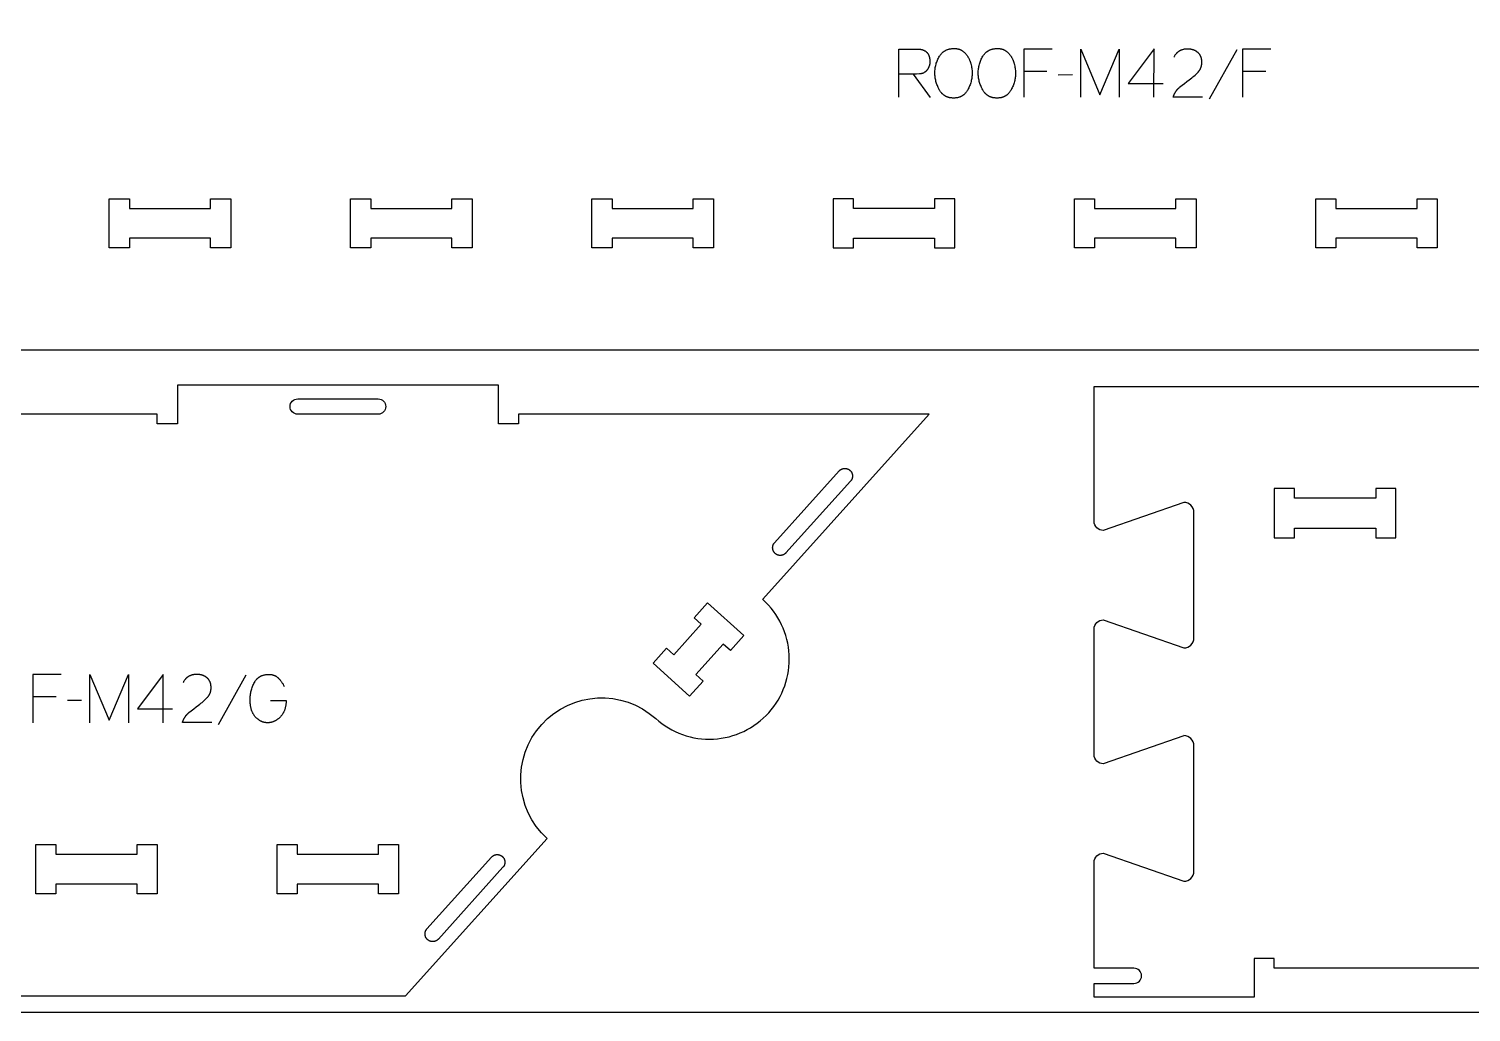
# Model space of a CAD drawing. Extents: x -10701 to -7518, y -84343 to -75479.
# Drawn here: x -9891 to -8994, y -80043 to -79432 of the extents above; entities that cross this region are included whole.
import ezdxf

# ---------------------------------------------------------------- set-up
doc = ezdxf.new("R2010")
doc.units = 0
for name, color, linetype in [('0_SHEET_SPRUCEPLY_2440X122', 1, 'CONTINUOUS'), ('1_ANYTOOL_1MMDEEP_LABELS_S', 2, 'CONTINUOUS'), ('3_ANYTOOL_CUTTHROUGH_INSID', 4, 'CONTINUOUS'), ('4_ANYTOOL_CUTTHROUGH_OUTSI', 5, 'CONTINUOUS')]:
    doc.layers.add(name, color=color, linetype=linetype)

msp = doc.modelspace()

# ---------------------------------------------------------------- linework, layer by layer
at = {"layer": '0_SHEET_SPRUCEPLY_2440X122'}
msp.add_lwpolyline([(-10329.71, -78822.96), (-10329.71, -80042.96), (-7889.71, -80042.96), (-7889.71, -78822.96)], close=True, dxfattribs=at)
at = {"layer": '1_ANYTOOL_1MMDEEP_LABELS_S'}
for points in [[(-9349.8, -79474.46), (-9349.8, -79444.46), (-9338.44, -79444.46), (-9337.95, -79444.46), (-9337.48, -79444.49), (-9337.24, -79444.51), (-9337.02, -79444.53), (-9336.79, -79444.55), (-9336.57, -79444.58), (-9336.36, -79444.61), (-9336.14, -79444.65), (-9335.94, -79444.69), (-9335.73, -79444.73), (-9335.53, -79444.78), (-9335.34, -79444.83), (-9335.14, -79444.89), (-9334.95, -79444.95), (-9334.77, -79445.01), (-9334.59, -79445.08), (-9334.41, -79445.15), (-9334.24, -79445.22), (-9334.07, -79445.3), (-9333.9, -79445.38), (-9333.74, -79445.47), (-9333.58, -79445.56), (-9333.43, -79445.65), (-9333.28, -79445.75), (-9333.13, -79445.85), (-9332.99, -79445.96), (-9332.85, -79446.07), (-9332.72, -79446.18), (-9332.59, -79446.3), (-9332.46, -79446.42), (-9332.34, -79446.54), (-9332.22, -79446.67), (-9332.11, -79446.8), (-9332, -79446.94), (-9331.89, -79447.08), (-9331.79, -79447.22), (-9331.69, -79447.37), (-9331.59, -79447.52), (-9331.5, -79447.68), (-9331.41, -79447.83), (-9331.33, -79448), (-9331.25, -79448.16), (-9331.17, -79448.33), (-9331.1, -79448.51), (-9331.03, -79448.69), (-9330.97, -79448.87), (-9330.91, -79449.05), (-9330.85, -79449.24), (-9330.8, -79449.44), (-9330.75, -79449.63), (-9330.71, -79449.84), (-9330.66, -79450.04), (-9330.63, -79450.25), (-9330.59, -79450.46), (-9330.57, -79450.68), (-9330.54, -79450.9), (-9330.52, -79451.12), (-9330.5, -79451.35), (-9330.48, -79451.82), (-9330.47, -79452.3), (-9330.47, -79452.48), (-9330.48, -79452.65), (-9330.49, -79452.83), (-9330.5, -79453), (-9330.51, -79453.17), (-9330.53, -79453.34), (-9330.56, -79453.52), (-9330.58, -79453.68), (-9330.61, -79453.85), (-9330.64, -79454.02), (-9330.68, -79454.19), (-9330.72, -79454.36), (-9330.76, -79454.52), (-9330.81, -79454.68), (-9330.86, -79454.85), (-9330.91, -79455.01), (-9330.97, -79455.17), (-9331.03, -79455.33), (-9331.1, -79455.49), (-9331.16, -79455.65), (-9331.24, -79455.81), (-9331.31, -79455.97), (-9331.39, -79456.12), (-9331.47, -79456.28), (-9331.56, -79456.43), (-9331.64, -79456.59), (-9331.74, -79456.74), (-9331.83, -79456.89), (-9331.93, -79457.04), (-9332.03, -79457.19), (-9332.14, -79457.34), (-9332.25, -79457.49), (-9332.36, -79457.63), (-9332.48, -79457.77), (-9332.59, -79457.91), (-9332.71, -79458.04), (-9332.83, -79458.17), (-9332.96, -79458.29), (-9333.09, -79458.41), (-9333.21, -79458.52), (-9333.35, -79458.63), (-9333.48, -79458.74), (-9333.62, -79458.84), (-9333.75, -79458.93), (-9333.9, -79459.03), (-9334.04, -79459.11), (-9334.18, -79459.2), (-9334.33, -79459.28), (-9334.48, -79459.35), (-9334.64, -79459.42), (-9334.79, -79459.48), (-9334.95, -79459.54), (-9335.11, -79459.6), (-9335.27, -79459.65), (-9335.44, -79459.7), (-9335.6, -79459.74), (-9335.77, -79459.78), (-9335.95, -79459.82), (-9336.12, -79459.85), (-9336.3, -79459.87), (-9336.48, -79459.89), (-9336.66, -79459.91), (-9336.84, -79459.92), (-9338.76, -79459.99), (-9340.8, -79460.01), (-9349.76, -79460.01)], [(-9254.53, -79444.46), (-9272.18, -79444.46), (-9272.18, -79474.46)], [(-9236.74, -79474.46), (-9236.74, -79444.46), (-9224.74, -79472.83), (-9212.74, -79444.59), (-9212.74, -79474.46)], [(-9191.18, -79474.46), (-9191.14, -79444.41), (-9207.17, -79465.8)], [(-9160.97, -79474.41), (-9179.27, -79474.37), (-9179.12, -79473.92), (-9179.05, -79473.69), (-9178.96, -79473.47), (-9178.88, -79473.25), (-9178.79, -79473.03), (-9178.7, -79472.82), (-9178.6, -79472.6), (-9178.5, -79472.39), (-9178.4, -79472.19), (-9178.29, -79471.98), (-9178.18, -79471.78), (-9178.06, -79471.58), (-9177.95, -79471.38), (-9177.83, -79471.18), (-9177.7, -79470.99), (-9177.57, -79470.8), (-9177.44, -79470.61), (-9177.3, -79470.43), (-9177.17, -79470.24), (-9177.02, -79470.06), (-9176.88, -79469.88), (-9176.73, -79469.7), (-9176.57, -79469.53), (-9176.42, -79469.36), (-9176.26, -79469.19), (-9176.09, -79469.02), (-9175.93, -79468.86), (-9175.75, -79468.69), (-9175.58, -79468.53), (-9175.22, -79468.22), (-9173.74, -79467), (-9172.25, -79465.82), (-9170.74, -79464.66), (-9169.22, -79463.53), (-9168.46, -79462.97), (-9167.73, -79462.4), (-9167.02, -79461.82), (-9166.33, -79461.24), (-9165.67, -79460.64), (-9165.02, -79460.04), (-9164.4, -79459.43), (-9163.8, -79458.81), (-9163.65, -79458.66), (-9163.51, -79458.5), (-9163.38, -79458.34), (-9163.25, -79458.17), (-9163.12, -79458.01), (-9163, -79457.84), (-9162.88, -79457.67), (-9162.77, -79457.5), (-9162.66, -79457.32), (-9162.56, -79457.15), (-9162.46, -79456.97), (-9162.36, -79456.79), (-9162.27, -79456.6), (-9162.19, -79456.42), (-9162.11, -79456.23), (-9162.03, -79456.04), (-9161.96, -79455.85), (-9161.89, -79455.65), (-9161.83, -79455.45), (-9161.77, -79455.26), (-9161.72, -79455.05), (-9161.67, -79454.85), (-9161.63, -79454.64), (-9161.59, -79454.43), (-9161.55, -79454.22), (-9161.52, -79454.01), (-9161.5, -79453.8), (-9161.48, -79453.58), (-9161.46, -79453.36), (-9161.45, -79453.14), (-9161.44, -79452.91), (-9161.44, -79452.69), (-9161.44, -79452.44), (-9161.45, -79452.19), (-9161.46, -79451.95), (-9161.48, -79451.71), (-9161.5, -79451.47), (-9161.53, -79451.24), (-9161.56, -79451.02), (-9161.6, -79450.79), (-9161.64, -79450.57), (-9161.69, -79450.36), (-9161.74, -79450.14), (-9161.8, -79449.94), (-9161.86, -79449.73), (-9161.93, -79449.53), (-9162, -79449.33), (-9162.07, -79449.14), (-9162.16, -79448.95), (-9162.24, -79448.76), (-9162.33, -79448.58), (-9162.43, -79448.4), (-9162.53, -79448.23), (-9162.64, -79448.06), (-9162.75, -79447.89), (-9162.86, -79447.73), (-9162.98, -79447.57), (-9163.11, -79447.41), (-9163.24, -79447.26), (-9163.38, -79447.11), (-9163.52, -79446.97), (-9163.66, -79446.83), (-9163.81, -79446.69), (-9163.97, -79446.56), (-9164.13, -79446.43), (-9164.29, -79446.3), (-9164.46, -79446.18), (-9164.62, -79446.07), (-9164.79, -79445.95), (-9164.96, -79445.84), (-9165.14, -79445.74), (-9165.32, -79445.64), (-9165.5, -79445.54), (-9165.68, -79445.45), (-9165.87, -79445.36), (-9166.05, -79445.28), (-9166.24, -79445.2), (-9166.44, -79445.12), (-9166.63, -79445.05), (-9166.83, -79444.98), (-9167.03, -79444.92), (-9167.23, -79444.86), (-9167.44, -79444.8), (-9167.65, -79444.75), (-9167.86, -79444.71), (-9168.07, -79444.66), (-9168.29, -79444.62), (-9168.51, -79444.59), (-9168.73, -79444.56), (-9168.96, -79444.53), (-9169.18, -79444.51), (-9169.41, -79444.49), (-9169.64, -79444.48), (-9169.88, -79444.47), (-9170.36, -79444.46), (-9170.72, -79444.46), (-9171.08, -79444.48), (-9171.44, -79444.5), (-9171.78, -79444.54), (-9172.12, -79444.58), (-9172.46, -79444.64), (-9172.78, -79444.7), (-9173.1, -79444.78), (-9173.42, -79444.86), (-9173.57, -79444.91), (-9173.73, -79444.96), (-9173.88, -79445.01), (-9174.03, -79445.06), (-9174.17, -79445.12), (-9174.32, -79445.17), (-9174.47, -79445.24), (-9174.61, -79445.3), (-9174.75, -79445.36), (-9174.89, -79445.43), (-9175.03, -79445.5), (-9175.17, -79445.58), (-9175.3, -79445.65), (-9175.43, -79445.73), (-9175.57, -79445.81), (-9175.7, -79445.9), (-9175.82, -79445.98), (-9175.95, -79446.07), (-9176.08, -79446.16), (-9176.2, -79446.26), (-9176.32, -79446.35), (-9176.44, -79446.45), (-9176.56, -79446.55), (-9176.68, -79446.65), (-9176.79, -79446.76), (-9176.91, -79446.87), (-9177.02, -79446.98), (-9177.13, -79447.09), (-9177.24, -79447.21), (-9177.35, -79447.33), (-9177.45, -79447.45), (-9177.56, -79447.57), (-9177.76, -79447.82), (-9177.96, -79448.09), (-9178.15, -79448.36), (-9178.33, -79448.65), (-9178.51, -79448.94), (-9178.68, -79449.24), (-9178.84, -79449.56)], [(-9139.76, -79444.93), (-9156.94, -79475.7)], [(-9118.5, -79444.46), (-9136.16, -79444.46), (-9136.16, -79474.46)], [(-9257.7, -79458.43), (-9272.18, -79458.43)], [(-9121.67, -79458.43), (-9136.16, -79458.43)], [(-9340.8, -79460.01), (-9330.34, -79474.5)], [(-9241.88, -79460.57), (-9250.67, -79460.66)], [(-9207.17, -79465.8), (-9185.4, -79465.8)], [(-9870.37, -79833.09), (-9888.03, -79833.09), (-9888.03, -79863.09)], [(-9852.58, -79863.09), (-9852.58, -79833.09), (-9840.58, -79861.46), (-9828.58, -79833.22), (-9828.58, -79863.09)], [(-9807.03, -79863.09), (-9806.98, -79833.04), (-9823.01, -79854.43)], [(-9776.81, -79863.04), (-9795.11, -79863), (-9794.97, -79862.55), (-9794.89, -79862.32), (-9794.81, -79862.1), (-9794.72, -79861.88), (-9794.63, -79861.66), (-9794.54, -79861.45), (-9794.44, -79861.24), (-9794.34, -79861.03), (-9794.24, -79860.82), (-9794.13, -79860.61), (-9794.02, -79860.41), (-9793.91, -79860.21), (-9793.79, -79860.01), (-9793.67, -79859.81), (-9793.54, -79859.62), (-9793.41, -79859.43), (-9793.28, -79859.24), (-9793.15, -79859.06), (-9793.01, -79858.87), (-9792.87, -79858.69), (-9792.72, -79858.51), (-9792.57, -79858.33), (-9792.42, -79858.16), (-9792.26, -79857.99), (-9792.1, -79857.82), (-9791.94, -79857.65), (-9791.77, -79857.49), (-9791.6, -79857.32), (-9791.42, -79857.16), (-9791.06, -79856.85), (-9789.59, -79855.63), (-9788.09, -79854.45), (-9786.59, -79853.29), (-9785.06, -79852.16), (-9784.31, -79851.6), (-9783.57, -79851.03), (-9782.86, -79850.45), (-9782.18, -79849.87), (-9781.51, -79849.27), (-9780.86, -79848.67), (-9780.24, -79848.06), (-9779.64, -79847.44), (-9779.5, -79847.29), (-9779.36, -79847.13), (-9779.22, -79846.97), (-9779.09, -79846.81), (-9778.96, -79846.64), (-9778.84, -79846.47), (-9778.72, -79846.3), (-9778.61, -79846.13), (-9778.5, -79845.96), (-9778.4, -79845.78), (-9778.3, -79845.6), (-9778.2, -79845.42), (-9778.12, -79845.23), (-9778.03, -79845.05), (-9777.95, -79844.86), (-9777.87, -79844.67), (-9777.8, -79844.48), (-9777.74, -79844.28), (-9777.67, -79844.09), (-9777.62, -79843.89), (-9777.56, -79843.68), (-9777.51, -79843.48), (-9777.47, -79843.27), (-9777.43, -79843.07), (-9777.4, -79842.85), (-9777.37, -79842.64), (-9777.34, -79842.43), (-9777.32, -79842.21), (-9777.3, -79841.99), (-9777.29, -79841.77), (-9777.29, -79841.54), (-9777.28, -79841.32), (-9777.29, -79841.07), (-9777.29, -79840.82), (-9777.31, -79840.58), (-9777.32, -79840.34), (-9777.35, -79840.1), (-9777.37, -79839.87), (-9777.41, -79839.65), (-9777.44, -79839.42), (-9777.48, -79839.2), (-9777.53, -79838.99), (-9777.58, -79838.77), (-9777.64, -79838.57), (-9777.7, -79838.36), (-9777.77, -79838.16), (-9777.84, -79837.96), (-9777.92, -79837.77), (-9778, -79837.58), (-9778.08, -79837.39), (-9778.18, -79837.21), (-9778.27, -79837.03), (-9778.37, -79836.86), (-9778.48, -79836.69), (-9778.59, -79836.52), (-9778.71, -79836.36), (-9778.83, -79836.2), (-9778.95, -79836.04), (-9779.08, -79835.89), (-9779.22, -79835.74), (-9779.36, -79835.6), (-9779.51, -79835.46), (-9779.66, -79835.32), (-9779.81, -79835.19), (-9779.97, -79835.06), (-9780.13, -79834.93), (-9780.3, -79834.81), (-9780.47, -79834.7), (-9780.64, -79834.58), (-9780.81, -79834.47), (-9780.98, -79834.37), (-9781.16, -79834.27), (-9781.34, -79834.17), (-9781.52, -79834.08), (-9781.71, -79833.99), (-9781.9, -79833.91), (-9782.09, -79833.83), (-9782.28, -79833.75), (-9782.48, -79833.68), (-9782.67, -79833.61), (-9782.87, -79833.55), (-9783.08, -79833.49), (-9783.28, -79833.43), (-9783.49, -79833.38), (-9783.7, -79833.34), (-9783.92, -79833.29), (-9784.13, -79833.25), (-9784.35, -79833.22), (-9784.57, -79833.19), (-9784.8, -79833.16), (-9785.03, -79833.14), (-9785.25, -79833.12), (-9785.49, -79833.11), (-9785.72, -79833.1), (-9786.2, -79833.09), (-9786.56, -79833.09), (-9786.92, -79833.11), (-9787.28, -79833.13), (-9787.62, -79833.17), (-9787.97, -79833.21), (-9788.3, -79833.27), (-9788.63, -79833.33), (-9788.95, -79833.41), (-9789.26, -79833.49), (-9789.42, -79833.54), (-9789.57, -79833.59), (-9789.72, -79833.64), (-9789.87, -79833.69), (-9790.02, -79833.75), (-9790.16, -79833.8), (-9790.31, -79833.87), (-9790.45, -79833.93), (-9790.59, -79834), (-9790.73, -79834.06), (-9790.87, -79834.13), (-9791.01, -79834.21), (-9791.14, -79834.28), (-9791.28, -79834.36), (-9791.41, -79834.44), (-9791.54, -79834.53), (-9791.67, -79834.61), (-9791.79, -79834.7), (-9791.92, -79834.79), (-9792.04, -79834.89), (-9792.17, -79834.98), (-9792.29, -79835.08), (-9792.4, -79835.18), (-9792.52, -79835.28), (-9792.64, -79835.39), (-9792.75, -79835.5), (-9792.86, -79835.61), (-9792.97, -79835.72), (-9793.08, -79835.84), (-9793.19, -79835.96), (-9793.3, -79836.08), (-9793.4, -79836.2), (-9793.6, -79836.45), (-9793.8, -79836.72), (-9793.99, -79836.99), (-9794.17, -79837.28), (-9794.35, -79837.57), (-9794.52, -79837.87), (-9794.68, -79838.19)], [(-9755.6, -79833.56), (-9772.78, -79864.33)], [(-9740.38, -79849.29), (-9730.61, -79849.33), (-9730.65, -79850.16), (-9730.71, -79850.96), (-9730.75, -79851.35), (-9730.8, -79851.74), (-9730.85, -79852.12), (-9730.91, -79852.49), (-9730.98, -79852.86), (-9731.05, -79853.22), (-9731.13, -79853.58), (-9731.21, -79853.92), (-9731.31, -79854.27), (-9731.41, -79854.6), (-9731.51, -79854.93), (-9731.63, -79855.26), (-9731.74, -79855.57), (-9731.87, -79855.88), (-9732, -79856.19), (-9732.14, -79856.49), (-9732.29, -79856.78), (-9732.44, -79857.06), (-9732.6, -79857.34), (-9732.76, -79857.62), (-9732.93, -79857.88), (-9733.11, -79858.14), (-9733.3, -79858.4), (-9733.49, -79858.64), (-9733.69, -79858.89), (-9733.89, -79859.12), (-9734.1, -79859.35), (-9734.32, -79859.57), (-9734.54, -79859.79), (-9734.76, -79860), (-9734.99, -79860.2), (-9735.21, -79860.4), (-9735.44, -79860.59), (-9735.67, -79860.77), (-9735.9, -79860.94), (-9736.13, -79861.11), (-9736.36, -79861.28), (-9736.59, -79861.43), (-9736.82, -79861.58), (-9737.06, -79861.72), (-9737.3, -79861.86), (-9737.53, -79861.98), (-9737.77, -79862.11), (-9738.01, -79862.22), (-9738.25, -79862.33), (-9738.49, -79862.43), (-9738.74, -79862.52), (-9738.98, -79862.61), (-9739.23, -79862.69), (-9739.48, -79862.76), (-9739.72, -79862.83), (-9739.97, -79862.89), (-9740.22, -79862.95), (-9740.48, -79862.99), (-9740.73, -79863.03), (-9740.98, -79863.07), (-9741.24, -79863.09), (-9741.5, -79863.11), (-9741.75, -79863.12), (-9742.01, -79863.13), (-9742.27, -79863.13), (-9742.53, -79863.12), (-9742.79, -79863.11), (-9743.04, -79863.09), (-9743.29, -79863.06), (-9743.55, -79863.02), (-9743.8, -79862.98), (-9744.05, -79862.93), (-9744.29, -79862.87), (-9744.54, -79862.81), (-9744.78, -79862.73), (-9745.03, -79862.66), (-9745.27, -79862.57), (-9745.51, -79862.48), (-9745.75, -79862.38), (-9745.99, -79862.27), (-9746.22, -79862.16), (-9746.46, -79862.04), (-9746.69, -79861.91), (-9746.92, -79861.78), (-9747.16, -79861.64), (-9747.38, -79861.49), (-9747.61, -79861.33), (-9747.84, -79861.17), (-9748.06, -79861), (-9748.29, -79860.82), (-9748.51, -79860.64), (-9748.73, -79860.45), (-9748.95, -79860.25), (-9749.17, -79860.05), (-9749.38, -79859.84), (-9749.6, -79859.62), (-9749.81, -79859.39), (-9750.01, -79859.16), (-9750.21, -79858.92), (-9750.4, -79858.67), (-9750.59, -79858.41), (-9750.76, -79858.15), (-9750.93, -79857.87), (-9751.1, -79857.59), (-9751.26, -79857.31), (-9751.41, -79857.01), (-9751.55, -79856.71), (-9751.69, -79856.4), (-9751.82, -79856.08), (-9751.94, -79855.76), (-9752.06, -79855.42), (-9752.17, -79855.08), (-9752.27, -79854.74), (-9752.37, -79854.38), (-9752.46, -79854.02), (-9752.54, -79853.65), (-9752.62, -79853.27), (-9752.69, -79852.88), (-9752.76, -79852.49), (-9752.81, -79852.09), (-9752.86, -79851.68), (-9752.91, -79851.26), (-9752.97, -79850.41), (-9753.01, -79849.52), (-9753.03, -79848.6), (-9753.02, -79847.92), (-9752.99, -79847.25), (-9752.93, -79846.58), (-9752.86, -79845.91), (-9752.77, -79845.24), (-9752.65, -79844.58), (-9752.51, -79843.92), (-9752.36, -79843.26), (-9752.18, -79842.61), (-9751.98, -79841.96), (-9751.76, -79841.31), (-9751.52, -79840.67), (-9751.26, -79840.03), (-9750.98, -79839.39), (-9750.67, -79838.75), (-9750.35, -79838.12), (-9750.18, -79837.81), (-9750, -79837.51), (-9749.81, -79837.22), (-9749.62, -79836.94), (-9749.42, -79836.67), (-9749.32, -79836.54), (-9749.22, -79836.41), (-9749.11, -79836.29), (-9749, -79836.16), (-9748.89, -79836.04), (-9748.78, -79835.92), (-9748.67, -79835.8), (-9748.55, -79835.69), (-9748.44, -79835.58), (-9748.32, -79835.47), (-9748.2, -79835.36), (-9748.07, -79835.26), (-9747.95, -79835.15), (-9747.82, -79835.05), (-9747.7, -79834.96), (-9747.57, -79834.86), (-9747.44, -79834.77), (-9747.3, -79834.68), (-9747.17, -79834.59), (-9747.03, -79834.51), (-9746.89, -79834.43), (-9746.75, -79834.35), (-9746.61, -79834.27), (-9746.47, -79834.19), (-9746.32, -79834.12), (-9746.18, -79834.05), (-9746.03, -79833.98), (-9745.88, -79833.92), (-9745.72, -79833.86), (-9745.57, -79833.8), (-9745.41, -79833.74), (-9745.25, -79833.68), (-9744.93, -79833.58), (-9744.61, -79833.49), (-9744.27, -79833.4), (-9743.93, -79833.33), (-9743.58, -79833.26), (-9743.22, -79833.21), (-9742.86, -79833.17), (-9742.48, -79833.13), (-9742.11, -79833.11), (-9741.72, -79833.09), (-9741.33, -79833.09), (-9741.1, -79833.09), (-9740.88, -79833.1), (-9740.66, -79833.11), (-9740.45, -79833.12), (-9740.24, -79833.14), (-9740.02, -79833.17), (-9739.82, -79833.2), (-9739.61, -79833.23), (-9739.41, -79833.27), (-9739.21, -79833.31), (-9739.01, -79833.36), (-9738.82, -79833.41), (-9738.62, -79833.46), (-9738.44, -79833.52), (-9738.25, -79833.59), (-9738.06, -79833.66), (-9737.88, -79833.73), (-9737.7, -79833.81), (-9737.53, -79833.89), (-9737.35, -79833.97), (-9737.18, -79834.07), (-9737.02, -79834.16), (-9736.85, -79834.26), (-9736.69, -79834.37), (-9736.53, -79834.47), (-9736.37, -79834.59), (-9736.21, -79834.7), (-9736.06, -79834.83), (-9735.91, -79834.95), (-9735.76, -79835.08), (-9735.62, -79835.22), (-9735.48, -79835.36), (-9735.2, -79835.65), (-9734.93, -79835.94), (-9734.66, -79836.23), (-9734.4, -79836.53), (-9734.15, -79836.84), (-9733.91, -79837.15), (-9733.67, -79837.46), (-9733.44, -79837.78), (-9733.21, -79838.1), (-9732.99, -79838.43), (-9732.78, -79838.77), (-9732.57, -79839.1), (-9732.37, -79839.45), (-9732.18, -79839.79), (-9731.99, -79840.15), (-9731.81, -79840.5)], [(-9873.54, -79847.06), (-9888.03, -79847.06)], [(-9857.73, -79849.2), (-9866.51, -79849.29)], [(-9823.01, -79854.43), (-9801.24, -79854.43)]]:
    msp.add_lwpolyline(points, dxfattribs=at)
for points in [[(-9315.34, -79444.11), (-9314.97, -79444.12), (-9314.61, -79444.14), (-9314.25, -79444.17), (-9313.9, -79444.21), (-9313.73, -79444.23), (-9313.55, -79444.26), (-9313.39, -79444.29), (-9313.22, -79444.32), (-9313.05, -79444.36), (-9312.89, -79444.4), (-9312.73, -79444.44), (-9312.57, -79444.48), (-9312.41, -79444.53), (-9312.25, -79444.58), (-9312.1, -79444.64), (-9311.94, -79444.69), (-9311.79, -79444.75), (-9311.64, -79444.81), (-9311.49, -79444.88), (-9311.35, -79444.95), (-9311.2, -79445.02), (-9311.06, -79445.09), (-9310.92, -79445.17), (-9310.78, -79445.25), (-9310.64, -79445.33), (-9310.51, -79445.41), (-9310.37, -79445.5), (-9310.24, -79445.59), (-9309.98, -79445.78), (-9309.73, -79445.97), (-9309.48, -79446.18), (-9309.24, -79446.38), (-9309, -79446.59), (-9308.77, -79446.81), (-9308.55, -79447.04), (-9308.33, -79447.27), (-9308.12, -79447.51), (-9307.91, -79447.75), (-9307.71, -79448), (-9307.51, -79448.26), (-9307.32, -79448.52), (-9307.14, -79448.79), (-9306.96, -79449.06), (-9306.79, -79449.34), (-9306.63, -79449.63), (-9306.47, -79449.92), (-9306.31, -79450.21), (-9306.16, -79450.51), (-9306.02, -79450.81), (-9305.88, -79451.11), (-9305.75, -79451.42), (-9305.62, -79451.73), (-9305.5, -79452.05), (-9305.39, -79452.37), (-9305.28, -79452.69), (-9305.18, -79453.02), (-9305.08, -79453.35), (-9304.99, -79453.68), (-9304.9, -79454.02), (-9304.82, -79454.36), (-9304.67, -79455.04), (-9304.55, -79455.72), (-9304.44, -79456.38), (-9304.35, -79457.05), (-9304.29, -79457.7), (-9304.24, -79458.35), (-9304.21, -79458.99), (-9304.2, -79459.63), (-9304.21, -79460.27), (-9304.24, -79460.9), (-9304.3, -79461.54), (-9304.37, -79462.18), (-9304.47, -79462.82), (-9304.59, -79463.45), (-9304.73, -79464.09), (-9304.89, -79464.73), (-9305.07, -79465.37), (-9305.28, -79466), (-9305.51, -79466.64), (-9305.75, -79467.28), (-9306.02, -79467.92), (-9306.31, -79468.55), (-9306.63, -79469.19), (-9306.96, -79469.83), (-9307.14, -79470.14), (-9307.32, -79470.45), (-9307.51, -79470.74), (-9307.7, -79471.02), (-9307.9, -79471.3), (-9308.11, -79471.56), (-9308.32, -79471.82), (-9308.54, -79472.06), (-9308.66, -79472.18), (-9308.77, -79472.29), (-9308.89, -79472.41), (-9309, -79472.52), (-9309.12, -79472.63), (-9309.24, -79472.73), (-9309.36, -79472.84), (-9309.49, -79472.94), (-9309.61, -79473.03), (-9309.74, -79473.13), (-9309.86, -79473.22), (-9309.99, -79473.31), (-9310.12, -79473.4), (-9310.26, -79473.49), (-9310.39, -79473.57), (-9310.53, -79473.65), (-9310.66, -79473.73), (-9310.8, -79473.81), (-9310.94, -79473.88), (-9311.08, -79473.95), (-9311.23, -79474.02), (-9311.37, -79474.09), (-9311.52, -79474.15), (-9311.67, -79474.21), (-9311.81, -79474.27), (-9311.97, -79474.33), (-9312.12, -79474.38), (-9312.27, -79474.43), (-9312.59, -79474.53), (-9312.91, -79474.61), (-9313.23, -79474.68), (-9313.56, -79474.75), (-9313.9, -79474.8), (-9314.24, -79474.85), (-9314.6, -79474.88), (-9314.95, -79474.91), (-9315.32, -79474.92), (-9315.68, -79474.93), (-9316.07, -79474.92), (-9316.44, -79474.91), (-9316.81, -79474.88), (-9317.17, -79474.85), (-9317.53, -79474.8), (-9317.88, -79474.75), (-9318.22, -79474.68), (-9318.56, -79474.6), (-9318.89, -79474.52), (-9319.21, -79474.42), (-9319.37, -79474.37), (-9319.52, -79474.32), (-9319.68, -79474.26), (-9319.83, -79474.2), (-9319.99, -79474.14), (-9320.14, -79474.07), (-9320.29, -79474.01), (-9320.43, -79473.94), (-9320.58, -79473.86), (-9320.72, -79473.79), (-9320.86, -79473.71), (-9321, -79473.63), (-9321.14, -79473.55), (-9321.28, -79473.47), (-9321.42, -79473.38), (-9321.55, -79473.29), (-9321.68, -79473.2), (-9321.81, -79473.1), (-9321.94, -79473), (-9322.07, -79472.9), (-9322.19, -79472.8), (-9322.32, -79472.7), (-9322.44, -79472.59), (-9322.56, -79472.48), (-9322.68, -79472.36), (-9322.8, -79472.25), (-9322.91, -79472.13), (-9323.02, -79472.01), (-9323.14, -79471.89), (-9323.25, -79471.76), (-9323.46, -79471.51), (-9323.67, -79471.24), (-9323.88, -79470.96), (-9324.07, -79470.67), (-9324.26, -79470.37), (-9324.44, -79470.06), (-9324.62, -79469.74), (-9324.95, -79469.09), (-9325.27, -79468.45), (-9325.56, -79467.8), (-9325.83, -79467.15), (-9326.08, -79466.5), (-9326.3, -79465.85), (-9326.51, -79465.2), (-9326.69, -79464.55), (-9326.86, -79463.9), (-9327, -79463.24), (-9327.11, -79462.59), (-9327.21, -79461.94), (-9327.29, -79461.29), (-9327.34, -79460.64), (-9327.37, -79459.98), (-9327.38, -79459.33), (-9327.37, -79458.64), (-9327.34, -79457.95), (-9327.28, -79457.27), (-9327.2, -79456.59), (-9327.1, -79455.92), (-9326.98, -79455.26), (-9326.83, -79454.6), (-9326.66, -79453.94), (-9326.47, -79453.3), (-9326.25, -79452.66), (-9326.02, -79452.02), (-9325.76, -79451.39), (-9325.47, -79450.77), (-9325.17, -79450.15), (-9324.84, -79449.54), (-9324.49, -79448.94), (-9324.31, -79448.64), (-9324.12, -79448.35), (-9323.92, -79448.07), (-9323.72, -79447.81), (-9323.51, -79447.55), (-9323.29, -79447.3), (-9323.06, -79447.06), (-9322.83, -79446.83), (-9322.72, -79446.71), (-9322.6, -79446.61), (-9322.48, -79446.5), (-9322.35, -79446.39), (-9322.23, -79446.29), (-9322.11, -79446.19), (-9321.98, -79446.09), (-9321.85, -79446), (-9321.72, -79445.9), (-9321.59, -79445.81), (-9321.45, -79445.73), (-9321.32, -79445.64), (-9321.18, -79445.56), (-9321.04, -79445.48), (-9320.9, -79445.4), (-9320.76, -79445.32), (-9320.61, -79445.25), (-9320.47, -79445.17), (-9320.17, -79445.04), (-9319.87, -79444.91), (-9319.56, -79444.79), (-9319.25, -79444.68), (-9318.92, -79444.59), (-9318.59, -79444.5), (-9318.26, -79444.42), (-9317.92, -79444.35), (-9317.57, -79444.28), (-9317.21, -79444.23), (-9316.85, -79444.19), (-9316.49, -79444.16), (-9316.11, -79444.13), (-9315.73, -79444.12)], [(-9288.38, -79444.11), (-9288.01, -79444.12), (-9287.65, -79444.14), (-9287.29, -79444.17), (-9286.94, -79444.21), (-9286.77, -79444.23), (-9286.6, -79444.26), (-9286.43, -79444.29), (-9286.26, -79444.32), (-9286.1, -79444.36), (-9285.93, -79444.4), (-9285.77, -79444.44), (-9285.61, -79444.48), (-9285.45, -79444.53), (-9285.29, -79444.58), (-9285.14, -79444.64), (-9284.99, -79444.69), (-9284.83, -79444.75), (-9284.68, -79444.81), (-9284.54, -79444.88), (-9284.39, -79444.95), (-9284.25, -79445.02), (-9284.1, -79445.09), (-9283.96, -79445.17), (-9283.82, -79445.25), (-9283.69, -79445.33), (-9283.55, -79445.41), (-9283.42, -79445.5), (-9283.28, -79445.59), (-9283.02, -79445.78), (-9282.77, -79445.97), (-9282.52, -79446.18), (-9282.28, -79446.38), (-9282.05, -79446.59), (-9281.81, -79446.81), (-9281.59, -79447.04), (-9281.37, -79447.27), (-9281.16, -79447.51), (-9280.95, -79447.75), (-9280.75, -79448), (-9280.56, -79448.26), (-9280.37, -79448.52), (-9280.18, -79448.79), (-9280.01, -79449.06), (-9279.83, -79449.34), (-9279.67, -79449.63), (-9279.51, -79449.92), (-9279.35, -79450.21), (-9279.2, -79450.51), (-9279.06, -79450.81), (-9278.92, -79451.11), (-9278.79, -79451.42), (-9278.67, -79451.73), (-9278.55, -79452.05), (-9278.43, -79452.37), (-9278.32, -79452.69), (-9278.22, -79453.02), (-9278.12, -79453.35), (-9278.03, -79453.68), (-9277.94, -79454.02), (-9277.86, -79454.36), (-9277.72, -79455.04), (-9277.59, -79455.72), (-9277.48, -79456.38), (-9277.4, -79457.05), (-9277.33, -79457.7), (-9277.28, -79458.35), (-9277.25, -79458.99), (-9277.24, -79459.63), (-9277.25, -79460.27), (-9277.28, -79460.9), (-9277.34, -79461.54), (-9277.41, -79462.18), (-9277.51, -79462.82), (-9277.63, -79463.45), (-9277.77, -79464.09), (-9277.93, -79464.73), (-9278.12, -79465.37), (-9278.32, -79466), (-9278.55, -79466.64), (-9278.8, -79467.28), (-9279.07, -79467.92), (-9279.36, -79468.55), (-9279.67, -79469.19), (-9280.01, -79469.83), (-9280.18, -79470.14), (-9280.36, -79470.45), (-9280.55, -79470.74), (-9280.75, -79471.02), (-9280.95, -79471.3), (-9281.15, -79471.56), (-9281.37, -79471.82), (-9281.59, -79472.06), (-9281.7, -79472.18), (-9281.81, -79472.29), (-9281.93, -79472.41), (-9282.05, -79472.52), (-9282.16, -79472.63), (-9282.28, -79472.73), (-9282.4, -79472.84), (-9282.53, -79472.94), (-9282.65, -79473.03), (-9282.78, -79473.13), (-9282.91, -79473.22), (-9283.04, -79473.31), (-9283.17, -79473.4), (-9283.3, -79473.49), (-9283.43, -79473.57), (-9283.57, -79473.65), (-9283.71, -79473.73), (-9283.84, -79473.81), (-9283.98, -79473.88), (-9284.13, -79473.95), (-9284.27, -79474.02), (-9284.41, -79474.09), (-9284.56, -79474.15), (-9284.71, -79474.21), (-9284.86, -79474.27), (-9285.01, -79474.33), (-9285.16, -79474.38), (-9285.32, -79474.43), (-9285.63, -79474.53), (-9285.95, -79474.61), (-9286.27, -79474.68), (-9286.61, -79474.75), (-9286.94, -79474.8), (-9287.29, -79474.85), (-9287.64, -79474.88), (-9287.99, -79474.91), (-9288.36, -79474.92), (-9288.73, -79474.93), (-9289.11, -79474.92), (-9289.49, -79474.91), (-9289.85, -79474.88), (-9290.22, -79474.85), (-9290.57, -79474.8), (-9290.92, -79474.75), (-9291.26, -79474.68), (-9291.6, -79474.6), (-9291.93, -79474.52), (-9292.25, -79474.42), (-9292.41, -79474.37), (-9292.57, -79474.32), (-9292.72, -79474.26), (-9292.88, -79474.2), (-9293.03, -79474.14), (-9293.18, -79474.07), (-9293.33, -79474.01), (-9293.47, -79473.94), (-9293.62, -79473.86), (-9293.76, -79473.79), (-9293.91, -79473.71), (-9294.05, -79473.63), (-9294.19, -79473.55), (-9294.32, -79473.47), (-9294.46, -79473.38), (-9294.59, -79473.29), (-9294.72, -79473.2), (-9294.85, -79473.1), (-9294.98, -79473), (-9295.11, -79472.9), (-9295.24, -79472.8), (-9295.36, -79472.7), (-9295.48, -79472.59), (-9295.6, -79472.48), (-9295.72, -79472.36), (-9295.84, -79472.25), (-9295.95, -79472.13), (-9296.07, -79472.01), (-9296.18, -79471.89), (-9296.29, -79471.76), (-9296.51, -79471.51), (-9296.72, -79471.24), (-9296.92, -79470.96), (-9297.11, -79470.67), (-9297.3, -79470.37), (-9297.49, -79470.06), (-9297.66, -79469.74), (-9298, -79469.09), (-9298.31, -79468.45), (-9298.6, -79467.8), (-9298.87, -79467.15), (-9299.12, -79466.5), (-9299.35, -79465.85), (-9299.55, -79465.2), (-9299.74, -79464.55), (-9299.9, -79463.9), (-9300.04, -79463.24), (-9300.16, -79462.59), (-9300.25, -79461.94), (-9300.33, -79461.29), (-9300.38, -79460.64), (-9300.42, -79459.98), (-9300.43, -79459.33), (-9300.42, -79458.64), (-9300.38, -79457.95), (-9300.33, -79457.27), (-9300.25, -79456.59), (-9300.14, -79455.92), (-9300.02, -79455.26), (-9299.87, -79454.6), (-9299.7, -79453.94), (-9299.51, -79453.3), (-9299.3, -79452.66), (-9299.06, -79452.02), (-9298.8, -79451.39), (-9298.52, -79450.77), (-9298.21, -79450.15), (-9297.88, -79449.54), (-9297.53, -79448.94), (-9297.35, -79448.64), (-9297.16, -79448.35), (-9296.96, -79448.07), (-9296.76, -79447.81), (-9296.55, -79447.55), (-9296.33, -79447.3), (-9296.11, -79447.06), (-9295.88, -79446.83), (-9295.76, -79446.71), (-9295.64, -79446.61), (-9295.52, -79446.5), (-9295.4, -79446.39), (-9295.27, -79446.29), (-9295.15, -79446.19), (-9295.02, -79446.09), (-9294.89, -79446), (-9294.76, -79445.9), (-9294.63, -79445.81), (-9294.49, -79445.73), (-9294.36, -79445.64), (-9294.22, -79445.56), (-9294.08, -79445.48), (-9293.94, -79445.4), (-9293.8, -79445.32), (-9293.66, -79445.25), (-9293.51, -79445.17), (-9293.22, -79445.04), (-9292.91, -79444.91), (-9292.6, -79444.79), (-9292.29, -79444.68), (-9291.97, -79444.59), (-9291.64, -79444.5), (-9291.3, -79444.42), (-9290.96, -79444.35), (-9290.61, -79444.28), (-9290.26, -79444.23), (-9289.9, -79444.19), (-9289.53, -79444.16), (-9289.15, -79444.13), (-9288.77, -79444.12)]]:
    msp.add_lwpolyline(points, close=True, dxfattribs=at)
at = {"layer": '3_ANYTOOL_CUTTHROUGH_INSID', "color": 4}
for points in [[(-9828.05, -79562.08), (-9828.05, -79568.08), (-9840.55, -79568.08), (-9840.55, -79537.58), (-9828.05, -79537.58), (-9828.05, -79543.58), (-9777.55, -79543.58), (-9777.55, -79537.58), (-9765.05, -79537.58), (-9765.05, -79568.08), (-9777.55, -79568.08), (-9777.55, -79562.08)], [(-9678.05, -79543.58), (-9627.55, -79543.58), (-9627.55, -79537.58), (-9615.05, -79537.58), (-9615.05, -79568.08), (-9627.55, -79568.08), (-9627.55, -79562.08), (-9678.05, -79562.08), (-9678.05, -79568.08), (-9690.55, -79568.08), (-9690.55, -79537.58), (-9678.05, -79537.58)], [(-9477.55, -79543.58), (-9477.55, -79537.58), (-9465.05, -79537.58), (-9465.05, -79568.08), (-9477.55, -79568.08), (-9477.55, -79562.08), (-9528.05, -79562.08), (-9528.05, -79568.08), (-9540.55, -79568.08), (-9540.55, -79537.58), (-9528.05, -79537.58), (-9528.05, -79543.58)], [(-9378.05, -79543.58), (-9378.05, -79537.58), (-9390.55, -79537.58), (-9390.55, -79568.08), (-9378.05, -79568.08), (-9378.05, -79562.08), (-9327.55, -79562.08), (-9327.55, -79568.08), (-9315.05, -79568.08), (-9315.05, -79537.58), (-9327.55, -79537.58), (-9327.55, -79543.58)], [(-9228.05, -79562.08), (-9228.05, -79568.08), (-9240.55, -79568.08), (-9240.55, -79537.58), (-9228.05, -79537.58), (-9228.05, -79543.58), (-9177.55, -79543.58), (-9177.55, -79537.58), (-9165.05, -79537.58), (-9165.05, -79568.08), (-9177.55, -79568.08), (-9177.55, -79562.08)], [(-9078.05, -79543.58), (-9027.55, -79543.58), (-9027.55, -79537.58), (-9015.05, -79537.58), (-9015.05, -79568.08), (-9027.55, -79568.08), (-9027.55, -79562.08), (-9078.05, -79562.08), (-9078.05, -79568.08), (-9090.55, -79568.08), (-9090.55, -79537.58), (-9078.05, -79537.58)], [(-9386.85, -79706.63), (-9386.78, -79706.55), (-9386.71, -79706.47), (-9386.63, -79706.4), (-9386.55, -79706.32), (-9386.47, -79706.25), (-9386.39, -79706.18), (-9386.3, -79706.11), (-9386.22, -79706.04), (-9386.13, -79705.97), (-9386.03, -79705.91), (-9385.94, -79705.84), (-9385.84, -79705.78), (-9385.74, -79705.72), (-9385.64, -79705.66), (-9385.54, -79705.61), (-9385.43, -79705.55), (-9385.33, -79705.5), (-9385.22, -79705.45), (-9385.11, -79705.41), (-9385, -79705.36), (-9384.89, -79705.32), (-9384.77, -79705.28), (-9384.66, -79705.25), (-9384.54, -79705.22), (-9384.42, -79705.19), (-9384.3, -79705.16), (-9384.18, -79705.14), (-9384.06, -79705.11), (-9383.94, -79705.1), (-9383.82, -79705.08), (-9383.69, -79705.07), (-9383.57, -79705.06), (-9383.45, -79705.06), (-9383.33, -79705.06), (-9383.2, -79705.06), (-9383.08, -79705.06), (-9382.96, -79705.07), (-9382.84, -79705.08), (-9382.71, -79705.1), (-9382.59, -79705.11), (-9382.47, -79705.13), (-9382.36, -79705.16), (-9382.24, -79705.18), (-9382.12, -79705.21), (-9382.01, -79705.24), (-9381.89, -79705.28), (-9381.78, -79705.32), (-9381.67, -79705.35), (-9381.56, -79705.4), (-9381.45, -79705.44), (-9381.34, -79705.49), (-9381.24, -79705.54), (-9381.14, -79705.59), (-9381.04, -79705.64), (-9380.94, -79705.7), (-9380.84, -79705.76), (-9380.75, -79705.82), (-9380.65, -79705.88), (-9380.56, -79705.94), (-9380.47, -79706.01), (-9380.39, -79706.07), (-9380.3, -79706.14), (-9380.22, -79706.21), (-9380.14, -79706.28), (-9380.07, -79706.35), (-9379.99, -79706.42), (-9379.91, -79706.5), (-9379.84, -79706.58), (-9379.77, -79706.66), (-9379.69, -79706.74), (-9379.62, -79706.83), (-9379.55, -79706.91), (-9379.49, -79707), (-9379.42, -79707.1), (-9379.36, -79707.19), (-9379.3, -79707.29), (-9379.24, -79707.39), (-9379.18, -79707.49), (-9379.12, -79707.59), (-9379.07, -79707.69), (-9379.02, -79707.8), (-9378.97, -79707.91), (-9378.92, -79708.02), (-9378.88, -79708.13), (-9378.84, -79708.24), (-9378.8, -79708.36), (-9378.76, -79708.47), (-9378.73, -79708.59), (-9378.7, -79708.71), (-9378.67, -79708.83), (-9378.65, -79708.95), (-9378.63, -79709.07), (-9378.61, -79709.19), (-9378.6, -79709.31), (-9378.59, -79709.44), (-9378.58, -79709.56), (-9378.57, -79709.68), (-9378.57, -79709.8), (-9378.57, -79709.93), (-9378.58, -79710.05), (-9378.59, -79710.17), (-9378.6, -79710.29), (-9378.61, -79710.41), (-9378.63, -79710.54), (-9378.65, -79710.66), (-9378.67, -79710.77), (-9378.7, -79710.89), (-9378.73, -79711.01), (-9378.76, -79711.12), (-9378.79, -79711.24), (-9378.83, -79711.35), (-9378.87, -79711.46), (-9378.91, -79711.57), (-9378.96, -79711.68), (-9379, -79711.79), (-9379.05, -79711.89), (-9379.11, -79711.99), (-9379.16, -79712.09), (-9379.22, -79712.19), (-9379.27, -79712.29), (-9379.33, -79712.38), (-9379.39, -79712.48), (-9379.46, -79712.57), (-9379.52, -79712.66), (-9379.59, -79712.74), (-9379.65, -79712.82), (-9379.72, -79712.91), (-9379.79, -79712.99), (-9419.94, -79757.58), (-9420.01, -79757.65), (-9420.09, -79757.73), (-9420.16, -79757.81), (-9420.24, -79757.88), (-9420.32, -79757.95), (-9420.41, -79758.03), (-9420.49, -79758.1), (-9420.58, -79758.17), (-9420.67, -79758.23), (-9420.76, -79758.3), (-9420.86, -79758.36), (-9420.95, -79758.42), (-9421.05, -79758.48), (-9421.15, -79758.54), (-9421.25, -79758.6), (-9421.36, -79758.65), (-9421.47, -79758.7), (-9421.57, -79758.75), (-9421.68, -79758.8), (-9421.8, -79758.84), (-9421.91, -79758.88), (-9422.02, -79758.92), (-9422.14, -79758.96), (-9422.26, -79758.99), (-9422.37, -79759.02), (-9422.49, -79759.05), (-9422.61, -79759.07), (-9422.73, -79759.09), (-9422.86, -79759.11), (-9422.98, -79759.12), (-9423.1, -79759.13), (-9423.22, -79759.14), (-9423.34, -79759.15), (-9423.47, -79759.15), (-9423.59, -79759.15), (-9423.71, -79759.14), (-9423.84, -79759.13), (-9423.96, -79759.12), (-9424.08, -79759.11), (-9424.2, -79759.09), (-9424.32, -79759.07), (-9424.44, -79759.05), (-9424.56, -79759.02), (-9424.67, -79758.99), (-9424.79, -79758.96), (-9424.9, -79758.93), (-9425.01, -79758.89), (-9425.13, -79758.85), (-9425.24, -79758.81), (-9425.34, -79758.76), (-9425.45, -79758.72), (-9425.55, -79758.67), (-9425.66, -79758.61), (-9425.76, -79758.56), (-9425.86, -79758.5), (-9425.95, -79758.45), (-9426.05, -79758.39), (-9426.14, -79758.33), (-9426.23, -79758.26), (-9426.32, -79758.2), (-9426.4, -79758.13), (-9426.49, -79758.07), (-9426.57, -79758), (-9426.65, -79757.93), (-9426.73, -79757.86), (-9426.8, -79757.78), (-9426.88, -79757.71), (-9426.95, -79757.63), (-9427.03, -79757.55), (-9427.1, -79757.46), (-9427.17, -79757.38), (-9427.24, -79757.29), (-9427.3, -79757.2), (-9427.37, -79757.11), (-9427.43, -79757.01), (-9427.5, -79756.92), (-9427.56, -79756.82), (-9427.61, -79756.72), (-9427.67, -79756.62), (-9427.72, -79756.51), (-9427.77, -79756.4), (-9427.82, -79756.3), (-9427.87, -79756.19), (-9427.91, -79756.07), (-9427.95, -79755.96), (-9427.99, -79755.85), (-9428.03, -79755.73), (-9428.06, -79755.61), (-9428.09, -79755.5), (-9428.12, -79755.38), (-9428.14, -79755.26), (-9428.16, -79755.14), (-9428.18, -79755.02), (-9428.19, -79754.89), (-9428.2, -79754.77), (-9428.21, -79754.65), (-9428.22, -79754.53), (-9428.22, -79754.4), (-9428.22, -79754.28), (-9428.21, -79754.16), (-9428.2, -79754.03), (-9428.19, -79753.91), (-9428.18, -79753.79), (-9428.16, -79753.67), (-9428.14, -79753.55), (-9428.12, -79753.43), (-9428.09, -79753.31), (-9428.06, -79753.2), (-9428.03, -79753.08), (-9428, -79752.97), (-9427.96, -79752.86), (-9427.92, -79752.74), (-9427.88, -79752.63), (-9427.83, -79752.53), (-9427.79, -79752.42), (-9427.74, -79752.32), (-9427.69, -79752.21), (-9427.63, -79752.11), (-9427.58, -79752.01), (-9427.52, -79751.92), (-9427.46, -79751.82), (-9427.4, -79751.73), (-9427.34, -79751.64), (-9427.27, -79751.55), (-9427.2, -79751.47), (-9427.14, -79751.38), (-9427.07, -79751.3), (-9427, -79751.22)], [(-9103.88, -79723.65), (-9103.88, -79717.65), (-9116.38, -79717.65), (-9116.38, -79748.15), (-9103.88, -79748.15), (-9103.88, -79742.15), (-9053.38, -79742.15), (-9053.38, -79748.15), (-9040.88, -79748.15), (-9040.88, -79717.65), (-9053.38, -79717.65), (-9053.38, -79723.65)], [(-9477.08, -79797.86), (-9468.71, -79788.57), (-9446.05, -79808.98), (-9454.41, -79818.27), (-9458.87, -79814.25), (-9475.93, -79833.2), (-9471.47, -79837.22), (-9479.84, -79846.51), (-9502.5, -79826.1), (-9494.14, -79816.81), (-9489.68, -79820.82), (-9472.62, -79801.87)], [(-9873.69, -79963.38), (-9873.69, -79969.38), (-9886.19, -79969.38), (-9886.19, -79938.88), (-9873.69, -79938.88), (-9873.69, -79944.88), (-9823.19, -79944.88), (-9823.19, -79938.88), (-9810.69, -79938.88), (-9810.69, -79969.38), (-9823.19, -79969.38), (-9823.19, -79963.38)], [(-9723.69, -79944.88), (-9673.19, -79944.88), (-9673.19, -79938.88), (-9660.69, -79938.88), (-9660.69, -79969.38), (-9673.19, -79969.38), (-9673.19, -79963.38), (-9723.69, -79963.38), (-9723.69, -79969.38), (-9736.19, -79969.38), (-9736.19, -79938.88), (-9723.69, -79938.88)], [(-9602.93, -79946.61), (-9602.86, -79946.53), (-9602.78, -79946.45), (-9602.71, -79946.38), (-9602.63, -79946.3), (-9602.55, -79946.23), (-9602.47, -79946.16), (-9602.38, -79946.09), (-9602.29, -79946.02), (-9602.2, -79945.95), (-9602.11, -79945.88), (-9602.02, -79945.82), (-9601.92, -79945.76), (-9601.82, -79945.7), (-9601.72, -79945.64), (-9601.62, -79945.58), (-9601.51, -79945.53), (-9601.41, -79945.48), (-9601.3, -79945.43), (-9601.19, -79945.38), (-9601.08, -79945.34), (-9600.96, -79945.3), (-9600.85, -79945.26), (-9600.73, -79945.23), (-9600.61, -79945.19), (-9600.5, -79945.16), (-9600.38, -79945.14), (-9600.26, -79945.11), (-9600.14, -79945.09), (-9600.02, -79945.07), (-9599.89, -79945.06), (-9599.77, -79945.05), (-9599.65, -79945.04), (-9599.53, -79945.04), (-9599.4, -79945.03), (-9599.28, -79945.04), (-9599.16, -79945.04), (-9599.03, -79945.05), (-9598.91, -79945.06), (-9598.79, -79945.07), (-9598.67, -79945.09), (-9598.55, -79945.11), (-9598.43, -79945.13), (-9598.31, -79945.16), (-9598.2, -79945.19), (-9598.08, -79945.22), (-9597.97, -79945.26), (-9597.85, -79945.29), (-9597.74, -79945.33), (-9597.63, -79945.38), (-9597.53, -79945.42), (-9597.42, -79945.47), (-9597.31, -79945.52), (-9597.21, -79945.57), (-9597.11, -79945.62), (-9597.01, -79945.68), (-9596.92, -79945.74), (-9596.82, -79945.79), (-9596.73, -79945.86), (-9596.64, -79945.92), (-9596.55, -79945.98), (-9596.47, -79946.05), (-9596.38, -79946.12), (-9596.3, -79946.18), (-9596.22, -79946.25), (-9596.14, -79946.33), (-9596.07, -79946.4), (-9595.99, -79946.48), (-9595.92, -79946.55), (-9595.84, -79946.64), (-9595.77, -79946.72), (-9595.7, -79946.8), (-9595.63, -79946.89), (-9595.56, -79946.98), (-9595.5, -79947.07), (-9595.43, -79947.17), (-9595.37, -79947.27), (-9595.31, -79947.36), (-9595.25, -79947.46), (-9595.2, -79947.57), (-9595.14, -79947.67), (-9595.09, -79947.78), (-9595.04, -79947.89), (-9595, -79948), (-9594.95, -79948.11), (-9594.91, -79948.22), (-9594.88, -79948.34), (-9594.84, -79948.45), (-9594.81, -79948.57), (-9594.78, -79948.69), (-9594.75, -79948.81), (-9594.73, -79948.93), (-9594.71, -79949.05), (-9594.69, -79949.17), (-9594.67, -79949.29), (-9594.66, -79949.41), (-9594.66, -79949.54), (-9594.65, -79949.66), (-9594.65, -79949.78), (-9594.65, -79949.9), (-9594.66, -79950.03), (-9594.66, -79950.15), (-9594.67, -79950.27), (-9594.69, -79950.39), (-9594.71, -79950.51), (-9594.73, -79950.63), (-9594.75, -79950.75), (-9594.77, -79950.87), (-9594.8, -79950.99), (-9594.84, -79951.1), (-9594.87, -79951.22), (-9594.91, -79951.33), (-9594.95, -79951.44), (-9594.99, -79951.55), (-9595.03, -79951.66), (-9595.08, -79951.76), (-9595.13, -79951.87), (-9595.18, -79951.97), (-9595.24, -79952.07), (-9595.29, -79952.17), (-9595.35, -79952.27), (-9595.41, -79952.36), (-9595.47, -79952.45), (-9595.53, -79952.54), (-9595.6, -79952.63), (-9595.66, -79952.72), (-9595.73, -79952.8), (-9595.8, -79952.88), (-9595.87, -79952.96), (-9636.02, -79997.55), (-9636.09, -79997.63), (-9636.16, -79997.71), (-9636.24, -79997.78), (-9636.32, -79997.86), (-9636.4, -79997.93), (-9636.48, -79998), (-9636.57, -79998.07), (-9636.66, -79998.14), (-9636.75, -79998.21), (-9636.84, -79998.28), (-9636.93, -79998.34), (-9637.03, -79998.4), (-9637.13, -79998.46), (-9637.23, -79998.52), (-9637.33, -79998.58), (-9637.44, -79998.63), (-9637.54, -79998.68), (-9637.65, -79998.73), (-9637.76, -79998.78), (-9637.87, -79998.82), (-9637.99, -79998.86), (-9638.1, -79998.9), (-9638.22, -79998.93), (-9638.33, -79998.97), (-9638.45, -79999), (-9638.57, -79999.02), (-9638.69, -79999.05), (-9638.81, -79999.07), (-9638.93, -79999.09), (-9639.05, -79999.1), (-9639.18, -79999.11), (-9639.3, -79999.12), (-9639.42, -79999.12), (-9639.54, -79999.13), (-9639.67, -79999.12), (-9639.79, -79999.12), (-9639.91, -79999.11), (-9640.03, -79999.1), (-9640.16, -79999.09), (-9640.28, -79999.07), (-9640.4, -79999.05), (-9640.51, -79999.03), (-9640.63, -79999), (-9640.75, -79998.97), (-9640.86, -79998.94), (-9640.98, -79998.9), (-9641.09, -79998.87), (-9641.2, -79998.83), (-9641.31, -79998.79), (-9641.42, -79998.74), (-9641.53, -79998.69), (-9641.63, -79998.64), (-9641.73, -79998.59), (-9641.83, -79998.54), (-9641.93, -79998.48), (-9642.03, -79998.42), (-9642.12, -79998.37), (-9642.22, -79998.3), (-9642.31, -79998.24), (-9642.39, -79998.18), (-9642.48, -79998.11), (-9642.56, -79998.04), (-9642.65, -79997.98), (-9642.72, -79997.91), (-9642.8, -79997.83), (-9642.88, -79997.76), (-9642.95, -79997.68), (-9643.03, -79997.61), (-9643.1, -79997.53), (-9643.17, -79997.44), (-9643.24, -79997.36), (-9643.31, -79997.27), (-9643.38, -79997.18), (-9643.45, -79997.09), (-9643.51, -79996.99), (-9643.57, -79996.9), (-9643.63, -79996.8), (-9643.69, -79996.7), (-9643.75, -79996.59), (-9643.8, -79996.49), (-9643.85, -79996.38), (-9643.9, -79996.27), (-9643.95, -79996.16), (-9643.99, -79996.05), (-9644.03, -79995.94), (-9644.07, -79995.83), (-9644.1, -79995.71), (-9644.14, -79995.59), (-9644.17, -79995.47), (-9644.19, -79995.36), (-9644.22, -79995.24), (-9644.24, -79995.11), (-9644.26, -79994.99), (-9644.27, -79994.87), (-9644.28, -79994.75), (-9644.29, -79994.63), (-9644.29, -79994.5), (-9644.3, -79994.38), (-9644.29, -79994.26), (-9644.29, -79994.13), (-9644.28, -79994.01), (-9644.27, -79993.89), (-9644.26, -79993.77), (-9644.24, -79993.65), (-9644.22, -79993.53), (-9644.2, -79993.41), (-9644.17, -79993.29), (-9644.14, -79993.18), (-9644.11, -79993.06), (-9644.07, -79992.95), (-9644.04, -79992.83), (-9644, -79992.72), (-9643.96, -79992.61), (-9643.91, -79992.5), (-9643.86, -79992.4), (-9643.81, -79992.29), (-9643.76, -79992.19), (-9643.71, -79992.09), (-9643.65, -79991.99), (-9643.6, -79991.9), (-9643.54, -79991.8), (-9643.47, -79991.71), (-9643.41, -79991.62), (-9643.35, -79991.53), (-9643.28, -79991.44), (-9643.21, -79991.36), (-9643.15, -79991.28), (-9643.08, -79991.2)]]:
    msp.add_lwpolyline(points, close=True, dxfattribs=at)
msp.add_lwpolyline([(-9723.44, -79661.88), (-9673.44, -79661.88, -1), (-9673.44, -79671.38), (-9723.44, -79671.38, -1)], format="xyb", close=True, dxfattribs=at)
at = {"layer": '4_ANYTOOL_CUTTHROUGH_OUTSI', "color": 5}
msp.add_lwpolyline([(-8902.8, -79631.58), (-9802.8, -79631.58), (-10102.8, -79631.58)], dxfattribs=at)
for points in [[(-10148.44, -80032.88), (-9848.44, -80032.88), (-9656.39, -80032.88), (-9568.34, -79935.08), (-9568.34, -79935.08, -0.997516), (-9500.9, -79860.56, 0.414214), (-9430.64, -79856.88, 0.414214), (-9434.32, -79786.62), (-9434.51, -79786.45), (-9434.34, -79786.27), (-9330.9, -79671.38), (-9586.19, -79671.38), (-9586.19, -79677.38), (-9598.69, -79677.38), (-9598.69, -79677.13), (-9598.69, -79653.38), (-9798.19, -79653.38), (-9798.19, -79677.13), (-9798.19, -79677.38), (-9810.69, -79677.38), (-9810.69, -79671.38), (-9956.19, -79671.38)], [(-8970.88, -80015.65), (-9116.38, -80015.65), (-9116.38, -80009.65), (-9128.88, -80009.65), (-9128.88, -80009.9), (-9128.88, -80033.65), (-9228.38, -80033.65), (-9228.38, -80025.15), (-9228.38, -80025.15), (-9203.63, -80025.15, 1), (-9203.63, -80015.65), (-9228.38, -80015.65), (-9228.38, -79949.9), (-9228.38, -79949.9, -0.412073), (-9222.68, -79944.15), (-9172.72, -79961.64), (-9172.68, -79961.65), (-9172.63, -79961.65), (-9172.63, -79961.65, 0.414214), (-9166.38, -79955.4), (-9166.38, -79877.4, 0.414214), (-9172.63, -79871.15), (-9172.68, -79871.15), (-9172.72, -79871.17), (-9222.68, -79888.65), (-9222.68, -79888.65, -0.412073), (-9228.38, -79882.9), (-9228.38, -79804.9, -0.412073), (-9222.68, -79799.15), (-9172.72, -79816.64), (-9172.68, -79816.65), (-9172.63, -79816.65), (-9172.63, -79816.65, 0.414214), (-9166.38, -79810.4), (-9166.38, -79732.4, 0.414214), (-9172.63, -79726.15), (-9172.68, -79726.15), (-9172.72, -79726.17), (-9222.68, -79743.65), (-9222.68, -79743.65, -0.412073), (-9228.38, -79737.9), (-9228.38, -79654.15), (-8778.63, -79654.15)]]:
    msp.add_lwpolyline(points, format="xyb", dxfattribs=at)

doc.saveas('drawing.dxf')
